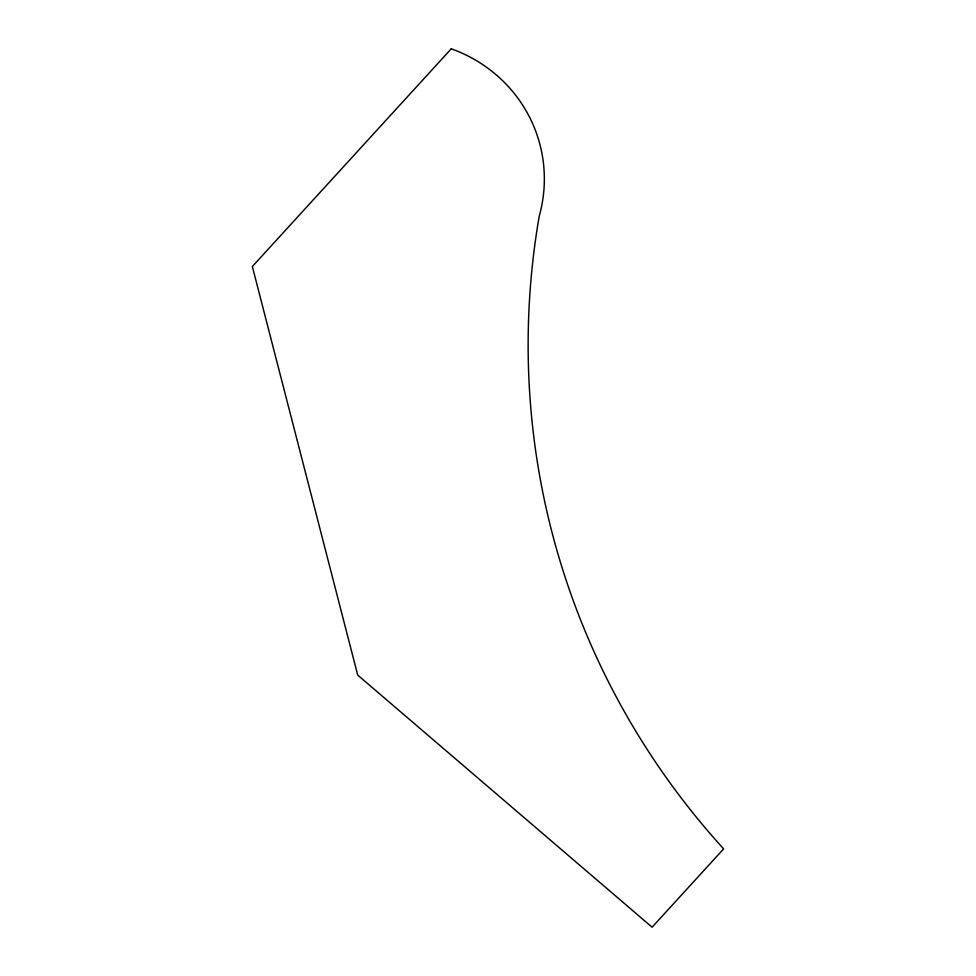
<?xml version="1.0" encoding="UTF-8"?>
<svg xmlns="http://www.w3.org/2000/svg" width="976" height="976" viewBox="0 0 976 976"><rect width="100%" height="100%" fill="white"/><g stroke="black" fill="none" stroke-linecap="round" stroke-linejoin="round"><path stroke-width="1.46" d="M451.254 48.8L252.345 266.533L357.704 675.087L652.102 927.2L723.655 848.876A799.027 771.443 -15.6 0 1 539.252 216.086A145.997 140.959 -15.6 0 0 451.254 48.8"/></g></svg>
